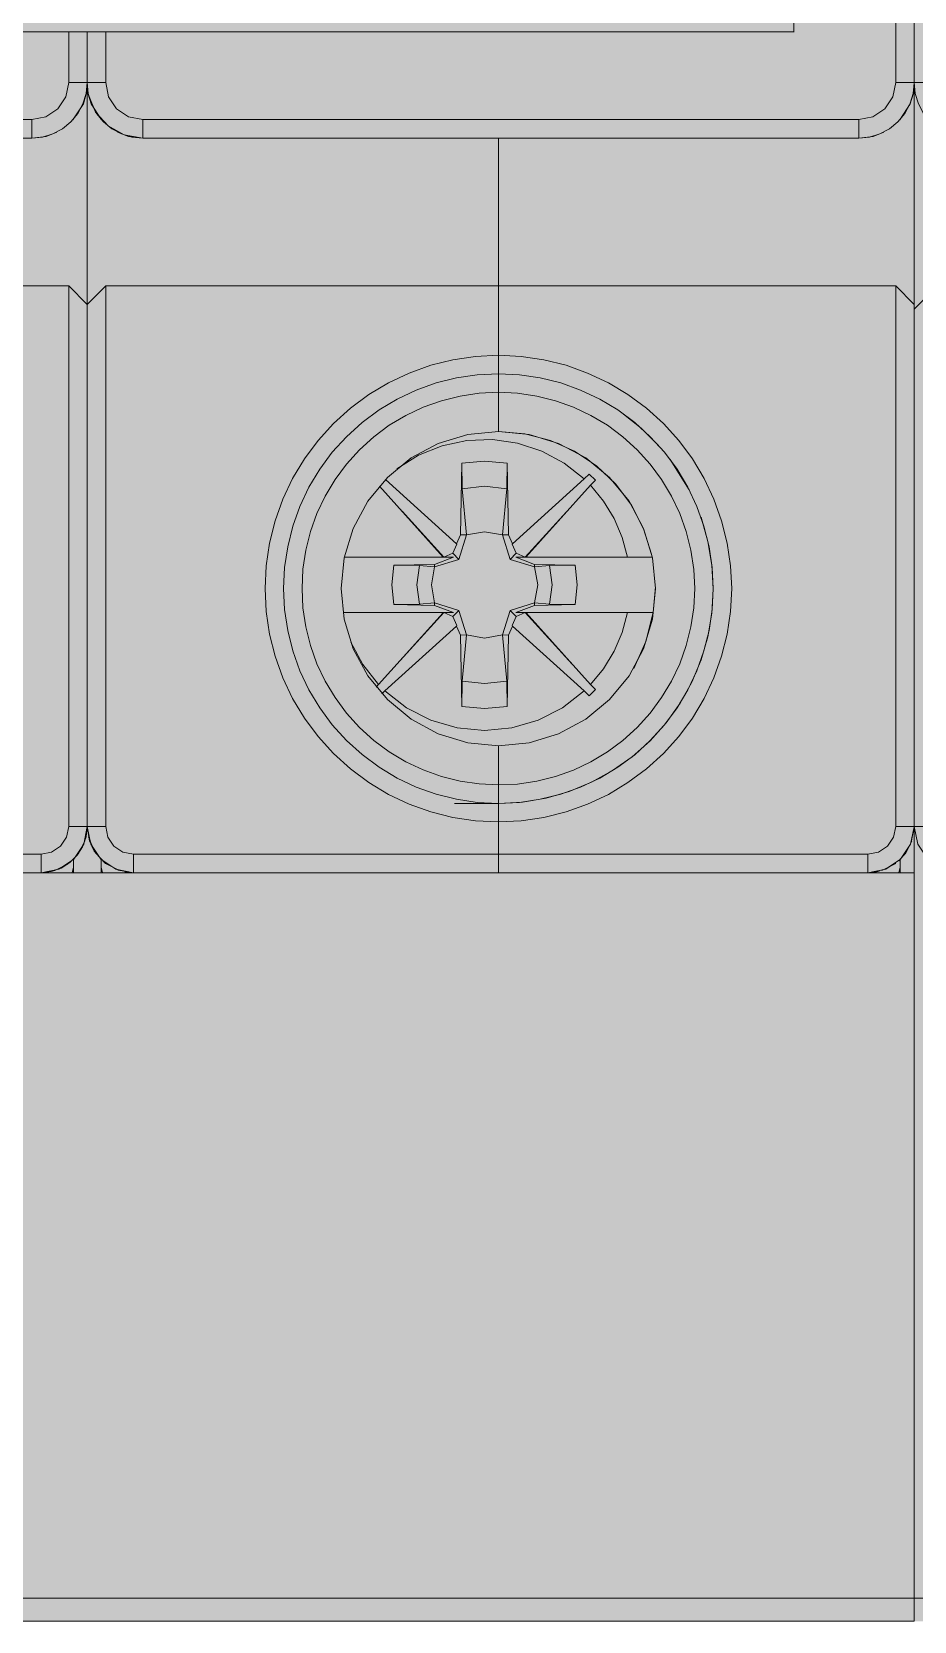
# Model space of a CAD drawing. Header units: millimetres. Extents: x 0 to 418, y -44 to 411.
# Drawn here: x 196.75 to 215.85, y 135.25 to 169.65 of the extents above; entities that cross this region are included whole.
import ezdxf
from ezdxf.enums import TextEntityAlignment as Align

# ---------------------------------------------------------------- set-up
doc = ezdxf.new("R2010")
doc.units = ezdxf.units.MM
for name, color, linetype, lineweight, true_color in [('BODY', 7, 'Continuous', 5, 0xf0f1eb), ('DETAILS', 7, 'Continuous', 5, 0x2f373d), ('LEVERS', 7, 'Continuous', 5, 0x2b7ac1), ('MARKING', 7, 'Continuous', 5, 0x2f373d), ('TERMINALS', 7, 'Continuous', 5, 0xa4adb6)]:
    doc.layers.add(name, color=color, linetype=linetype, lineweight=lineweight, true_color=true_color)
doc.layers.add('PARAMETERS', color=7, linetype='Continuous', plot=False)
doc.styles.add('BLOCK_ARIAL', font='arial.ttf')

# ---------------------------------------------------------------- blocks, each defined once
blk = doc.blocks.new('DA_3P_103_5')
at = {"layer": 'BODY', "true_color": 0xf0f1eb}
blk.add_hatch(color=7, dxfattribs=at).paths.add_polyline_path([(0.75, 13.45), (0.75, 15.575), (0.64, 15.7), (0.53, 15.82), (0.45, 16.14), (0.45, 16.145), (0.45, 16.15), (0.45, 16.57), (0.45, 16.575), (0.45, 16.734), (0.44, 16.74), (0.392, 16.815), (0.33, 16.88), (0.323, 16.894), (0.304, 16.916), (0.3, 16.92), (0.279, 16.971), (0.257, 17.023), (0.225, 17.07), (0.216, 17.117), (0.212, 17.124), (0.204, 17.14), (0.199, 17.171), (0.211, 17.141), (0.15, 17.45), (0.15, 28.75), (0.15, 33.54), (0.15, 33.55), (0.15, 35.05), (0.15, 39.29), (0.15, 39.43), (0.15, 39.44), (0.15, 39.49), (0.15, 43.2), (0.15, 43.44), (0.15, 44.12), (0.15, 44.125), (0.15, 46.35), (0.15, 48.58), (0.15, 49.26), (0.15, 49.44), (0.15, 49.5), (0.15, 52.81), (0.15, 52.82), (0.15, 53.26), (0.15, 74.65), (0.15, 76.15), (0.15, 76.19), (0.15, 80.95), (0.15, 92.25), (0.225, 92.635), (0.335, 92.795), (0.44, 92.96), (0.45, 92.966), (0.45, 93.125), (0.45, 93.13), (0.45, 93.55), (0.45, 93.555), (0.45, 93.56), (0.46, 93.605), (0.505, 93.82), (0.655, 94.045), (0.658, 94.047), (0.66, 94.05), (0.88, 94.2), (1.15, 94.25), (9.05, 94.25), (17.05, 94.25), (17.32, 94.2), (17.54, 94.05), (17.542, 94.047), (17.545, 94.045), (17.58, 93.992), (17.7, 93.82), (17.75, 93.56), (17.75, 93.555), (17.75, 93.55), (17.75, 93.13), (17.75, 93.125), (17.75, 92.966), (17.76, 92.96), (17.865, 92.795), (17.975, 92.635), (18.05, 92.25), (18.125, 92.635), (18.235, 92.795), (18.34, 92.96), (18.35, 92.966), (18.35, 93.125), (18.35, 93.13), (18.35, 93.55), (18.35, 93.555), (18.35, 93.56), (18.36, 93.605), (18.405, 93.82), (18.555, 94.045), (18.558, 94.047), (18.56, 94.05), (18.78, 94.2), (19.05, 94.25), (26.95, 94.25), (34.95, 94.25), (35.22, 94.2), (35.44, 94.05), (35.442, 94.047), (35.445, 94.045), (35.48, 93.992), (35.6, 93.82), (35.65, 93.56), (35.65, 93.555), (35.65, 93.55), (35.65, 93.13), (35.65, 93.125), (35.65, 92.966), (35.66, 92.96), (35.765, 92.795), (35.875, 92.635), (35.95, 92.25), (36.025, 92.635), (36.135, 92.795), (36.24, 92.96), (36.25, 92.966), (36.25, 93.125), (36.25, 93.13), (36.25, 93.55), (36.25, 93.555), (36.25, 93.56), (36.26, 93.605), (36.305, 93.82), (36.455, 94.045), (36.458, 94.047), (36.46, 94.05), (36.68, 94.2), (36.95, 94.25), (44.85, 94.25), (52.85, 94.25), (53.12, 94.2), (53.34, 94.05), (53.342, 94.047), (53.345, 94.045), (53.38, 93.992), (53.5, 93.82), (53.55, 93.56), (53.55, 93.555), (53.55, 93.55), (53.55, 93.13), (53.55, 93.125), (53.55, 92.966), (53.56, 92.96), (53.665, 92.795), (53.775, 92.635), (53.85, 92.25), (53.925, 92.635), (54.035, 92.795), (54.14, 92.96), (54.15, 92.966), (54.15, 93.125), (54.15, 93.13), (54.15, 93.55), (54.15, 93.555), (54.15, 93.56), (54.16, 93.605), (54.205, 93.82), (54.355, 94.045), (54.358, 94.047), (54.36, 94.05), (54.58, 94.2), (54.85, 94.25), (65.25, 94.25), (81.85, 94.25), (95.35, 94.25), (102.35, 94.25), (102.605, 94.2), (102.735, 94.12), (102.82, 94.07), (102.823, 94.066), (102.825, 94.065), (102.98, 93.86), (103.05, 93.61), (103.05, 93.55), (103.05, 93.13), (103.05, 93.125), (103.05, 92.966), (103.06, 92.96), (103.192, 92.753), (103.234, 92.691), (103.275, 92.63), (103.279, 92.609), (103.295, 92.58), (103.35, 92.25), (103.35, 91.055), (103.35, 91.05), (103.35, 91), (103.35, 90.995), (103.35, 90.845), (103.35, 90.84), (103.35, 90.35), (103.35, 85.28), (103.35, 85.18), (103.35, 85.11), (103.35, 83.51), (103.35, 81.99), (103.35, 81.82), (103.35, 81.815), (103.35, 81.75), (103.35, 81.05), (103.35, 80.8), (103.35, 80.77), (103.35, 80.765), (103.35, 80.69), (103.35, 80.665), (103.35, 80.66), (103.35, 80.62), (103.35, 80.615), (103.35, 80.365), (103.35, 80.36), (103.35, 80.28), (103.35, 80.27), (103.35, 80.25), (103.35, 80.22), (103.35, 80.14), (103.35, 80.135), (103.35, 79.81), (103.35, 78.905), (103.35, 78.9), (103.35, 78.75), (103.35, 78.35), (103.35, 76.19), (103.35, 76.185), (103.35, 76.155), (103.35, 76.15), (103.35, 72.85), (103.35, 72.25), (103.35, 72.245), (103.35, 69.85), (103.35, 68.79), (103.35, 68.465), (103.35, 68.46), (103.35, 68.38), (103.35, 68.35), (103.35, 40.11), (103.35, 40.105), (103.35, 39.18), (103.35, 38.85), (103.35, 38.41), (103.35, 37.35), (103.35, 34.36), (103.35, 34.355), (103.35, 34.35), (103.35, 33.925), (103.35, 33.92), (103.35, 33.55), (103.35, 33.545), (103.35, 33.54), (103.35, 33.51), (103.35, 32.72), (103.35, 31.35), (103.35, 30.95), (103.35, 30.8), (103.35, 30.795), (103.35, 29.89), (103.35, 29.45), (103.35, 29.43), (103.35, 29.085), (103.35, 29.08), (103.35, 29.01), (103.35, 28.9), (103.35, 28.65), (103.35, 27.95), (103.35, 26.19), (103.35, 19.35), (103.35, 18.855), (103.35, 18.85), (103.35, 18.705), (103.35, 18.7), (103.35, 18.65), (103.35, 18.645), (103.35, 17.45), (103.35, 16.55), (103.35, 8.25), (103.31, 8.06), (103.205, 7.895), (103.04, 7.79), (102.85, 7.75), (101.85, 7.75), (101.67, 7.78), (101.51, 7.88), (101.503, 7.89), (101.495, 7.895), (101.442, 7.979), (101.4, 8.035), (101.397, 8.05), (101.39, 8.06), (101.35, 8.25), (101.35, 14.39), (101.195, 14.245), (101.01, 14.14), (100.81, 14.07), (100.6, 14.05), (91.1, 14.05), (90.715, 14.125), (90.485, 14.28), (90.39, 14.34), (90.312, 14.463), (90.175, 14.665), (90.1, 15.05), (90.1, 15.441), (89.87, 15.4), (89.63, 15.25), (89.45, 15.03), (89.36, 14.76), (89.35, 14.67), (89.35, 14.65), (89.35, 9.75), (89.35, 9.745), (89.35, 8.25), (89.32, 8.08), (89.311, 8.065), (89.311, 8.065), (89.31, 8.06), (89.205, 7.895), (89.068, 7.808), (89.04, 7.79), (88.85, 7.75), (88.35, 7.75), (88.16, 7.79), (88.132, 7.808), (87.995, 7.895), (87.89, 8.06), (87.889, 8.065), (87.88, 8.08), (87.85, 8.25), (87.85, 14.65), (87.85, 14.655), (87.85, 14.67), (87.84, 14.76), (87.75, 15.03), (87.57, 15.25), (87.33, 15.4), (87.05, 15.45), (81.85, 15.45), (76.65, 15.45), (76.37, 15.4), (76.13, 15.25), (75.95, 15.03), (75.86, 14.76), (75.85, 14.67), (75.85, 14.65), (75.85, 9.75), (75.85, 9.745), (75.85, 8.25), (75.82, 8.08), (75.811, 8.065), (75.811, 8.065), (75.81, 8.06), (75.705, 7.895), (75.568, 7.808), (75.54, 7.79), (75.35, 7.75), (74.85, 7.75), (74.66, 7.79), (74.632, 7.808), (74.495, 7.895), (74.39, 8.06), (74.389, 8.065), (74.38, 8.08), (74.35, 8.25), (74.35, 14.65), (74.35, 14.655), (74.35, 14.67), (74.34, 14.76), (74.25, 15.03), (74.07, 15.25), (73.83, 15.4), (73.55, 15.45), (68.35, 15.45), (62.85, 15.45), (62.66, 15.41), (62.5, 15.305), (62.445, 15.225), (62.39, 15.14), (62.35, 14.95), (62.35, 6.38), (62.35, 5.25), (62.35, 2.75), (62.35, 2.745), (62.35, 1.25), (62.32, 0.98), (62.279, 0.886), (62.275, 0.865), (62.261, 0.845), (62.22, 0.75), (62.091, 0.589), (62.06, 0.54), (61.987, 0.493), (61.853, 0.408), (61.73, 0.325), (61.35, 0.25), (53.85, 0.25), (50.255, 0.25), (50.25, 0.25), (50.195, 0.25), (50.19, 0.25), (50.02, 0.25), (49.455, 0.25), (49.45, 0.25), (48.955, 0.25), (48.95, 0.25), (48.39, 0.25), (48.215, 0.25), (48.21, 0.25), (48.155, 0.25), (48.15, 0.25), (46.145, 0.25), (46.14, 0.25), (46.085, 0.25), (46.08, 0.25), (45.91, 0.25), (45.345, 0.25), (45.34, 0.25), (44.845, 0.25), (44.84, 0.25), (44.28, 0.25), (44.105, 0.25), (44.1, 0.25), (44.045, 0.25), (44.04, 0.25), (41.98, 0.25), (41.92, 0.25), (41.745, 0.25), (41.74, 0.25), (41.18, 0.25), (40.68, 0.25), (40.115, 0.25), (40.11, 0.25), (39.94, 0.25), (39.88, 0.25), (32.38, 0.25), (32.32, 0.25), (32.145, 0.25), (32.14, 0.25), (31.58, 0.25), (31.08, 0.25), (30.515, 0.25), (30.51, 0.25), (30.34, 0.25), (30.28, 0.25), (28.215, 0.25), (28.21, 0.25), (28.15, 0.25), (27.98, 0.25), (27.415, 0.25), (27.41, 0.25), (26.915, 0.25), (26.91, 0.25), (26.35, 0.25), (26.175, 0.25), (26.17, 0.25), (26.115, 0.25), (26.11, 0.25), (24.105, 0.25), (24.1, 0.25), (24.045, 0.25), (24.04, 0.25), (23.87, 0.25), (23.305, 0.25), (23.3, 0.25), (22.805, 0.25), (22.8, 0.25), (22.24, 0.25), (22.065, 0.25), (22.06, 0.25), (22.005, 0.25), (22, 0.25), (20.79, 0.25), (15.71, 0.25), (15.705, 0.25), (14.5, 0.25), (14.495, 0.25), (14.435, 0.25), (14.43, 0.25), (14.26, 0.25), (13.7, 0.25), (13.695, 0.25), (13.2, 0.25), (13.195, 0.25), (12.63, 0.25), (12.46, 0.25), (12.455, 0.25), (12.4, 0.25), (12.395, 0.25), (10.39, 0.25), (10.385, 0.25), (10.33, 0.25), (10.325, 0.25), (10.15, 0.25), (9.59, 0.25), (9.585, 0.25), (9.09, 0.25), (9.085, 0.25), (8.52, 0.25), (8.35, 0.25), (8.345, 0.25), (8.29, 0.25), (8.285, 0.25), (6.22, 0.25), (6.16, 0.25), (5.99, 0.25), (5.985, 0.25), (5.42, 0.25), (1.45, 0.25), (1.065, 0.325), (0.905, 0.435), (0.74, 0.54), (0.608, 0.747), (0.525, 0.87), (0.45, 1.25), (0.45, 13.45)])
at = {"layer": 'LEVERS'}
blk.add_hatch(color=256, dxfattribs=at).paths.add_polyline_path([(1.35, 32.75), (1.045, 32.81), (0.785, 32.985), (0.61, 33.245), (0.55, 33.55), (0.55, 39.29), (0.55, 39.715), (0.55, 39.845), (0.55, 39.89), (0.55, 40.115), (0.615, 39.955), (0.75, 39.89), (1.15, 39.89), (2.05, 39.89), (2.05, 41.24), (2.05, 41.32), (2.05, 41.765), (2.05, 42.42), (2.05, 42.71), (2.05, 42.715), (2.08, 42.865), (2.165, 43.01), (2.3, 43.135), (2.48, 43.235), (2.65, 43.31), (2.84, 43.37), (3.05, 43.39), (3.75, 43.39), (4.05, 43.39), (4.05, 43.72), (4.05, 44.345), (4.285, 44.58), (13.215, 44.58), (13.45, 44.345), (13.45, 44.275), (13.45, 43.72), (13.45, 43.39), (14.05, 43.39), (14.35, 43.39), (17.45, 43.39), (17.65, 43.39), (17.75, 43.39), (18.05, 43.39), (18.35, 43.39), (18.45, 43.39), (18.65, 43.39), (21.65, 43.39), (21.95, 43.39), (21.95, 43.72), (21.95, 44.345), (22.185, 44.58), (31.115, 44.58), (31.35, 44.345), (31.35, 44.275), (31.35, 43.72), (31.35, 43.39), (31.95, 43.39), (32.25, 43.39), (35.35, 43.39), (35.55, 43.39), (35.65, 43.39), (35.95, 43.39), (36.25, 43.39), (36.35, 43.39), (36.55, 43.39), (39.55, 43.39), (39.85, 43.39), (39.85, 43.72), (39.85, 44.345), (40.085, 44.58), (49.015, 44.58), (49.25, 44.345), (49.25, 44.275), (49.25, 43.72), (49.25, 43.39), (49.85, 43.39), (50.15, 43.39), (50.55, 43.39), (50.76, 43.37), (50.95, 43.31), (51.12, 43.235), (51.3, 43.135), (51.435, 43.01), (51.52, 42.865), (51.55, 42.715), (51.55, 41.765), (51.55, 41.32), (51.55, 41.24), (51.55, 40.02), (53.25, 40.02), (53.39, 40.07), (53.45, 40.19), (53.45, 40.13), (53.45, 40.075), (53.45, 40.015), (53.45, 39.95), (53.45, 39.89), (53.475, 39.865), (53.45, 39.885), (53.45, 39.845), (53.45, 39.715), (53.45, 39.29), (53.45, 33.55), (53.39, 33.245), (53.215, 32.985), (52.955, 32.81), (52.65, 32.75), (52.65, 32.35), (44.85, 32.35), (39.85, 32.35), (37.15, 32.35), (36.915, 32.375), (36.906, 32.378), (36.84, 32.385), (36.739, 32.426), (36.69, 32.44), (36.647, 32.463), (36.485, 32.55), (36.415, 32.607), (36.4, 32.615), (36.387, 32.629), (36.3, 32.7), (36.246, 32.767), (36.15, 32.885), (36.14, 32.904), (36.13, 32.915), (36.118, 32.945), (36.063, 33.047), (36.05, 33.067), (36.035, 33.09), (35.975, 33.3), (35.95, 33.54), (35.95, 33.545), (35.93, 33.305), (35.865, 33.095), (35.851, 33.073), (35.75, 32.885), (35.653, 32.766), (35.6, 32.7), (35.415, 32.55), (35.258, 32.466), (35.21, 32.44), (35.131, 32.417), (35.06, 32.39), (35.018, 32.385), (34.985, 32.375), (34.75, 32.35), (26.95, 32.35), (21.95, 32.35), (19.25, 32.35), (19.015, 32.375), (18.982, 32.385), (18.94, 32.39), (18.869, 32.417), (18.866, 32.418), (18.855, 32.42), (18.85, 32.423), (18.79, 32.44), (18.742, 32.466), (18.585, 32.55), (18.515, 32.607), (18.5, 32.615), (18.487, 32.629), (18.4, 32.7), (18.346, 32.767), (18.25, 32.885), (18.24, 32.904), (18.23, 32.915), (18.218, 32.945), (18.163, 33.047), (18.15, 33.067), (18.135, 33.09), (18.075, 33.3), (18.05, 33.54), (18.05, 33.545), (18.03, 33.305), (17.965, 33.095), (17.951, 33.073), (17.85, 32.885), (17.753, 32.766), (17.7, 32.7), (17.515, 32.55), (17.358, 32.466), (17.31, 32.44), (17.231, 32.417), (17.16, 32.39), (17.118, 32.385), (17.085, 32.375), (16.85, 32.35), (9.05, 32.35), (4.05, 32.35), (1.35, 32.35)])
at = {"layer": 'TERMINALS', "true_color": 0xa4adb6}
blk.add_hatch(color=253, dxfattribs=at).paths.add_polyline_path([(49.825, 21.737), (49.803, 21.615), (49.777, 21.493), (49.748, 21.373), (49.717, 21.253), (49.682, 21.134), (49.645, 21.016), (49.605, 20.899), (49.561, 20.782), (49.515, 20.667), (49.467, 20.553), (49.415, 20.441), (49.361, 20.329), (49.303, 20.219), (49.244, 20.111), (49.181, 20.004), (49.116, 19.898), (49.049, 19.794), (48.979, 19.692), (48.906, 19.592), (48.831, 19.493), (48.753, 19.396), (48.674, 19.301), (48.592, 19.209), (48.507, 19.118), (48.421, 19.029), (48.332, 18.942), (48.241, 18.858), (48.148, 18.776), (48.053, 18.696), (47.957, 18.619), (47.858, 18.544), (47.758, 18.471), (47.655, 18.401), (47.552, 18.333), (47.446, 18.268), (47.339, 18.206), (47.23, 18.146), (47.12, 18.089), (47.009, 18.035), (46.896, 17.983), (46.782, 17.934), (46.667, 17.888), (46.551, 17.845), (46.434, 17.805), (46.316, 17.767), (46.197, 17.733), (46.077, 17.701), (45.956, 17.673), (45.835, 17.647), (45.713, 17.624), (45.591, 17.605), (45.468, 17.588), (45.345, 17.574), (45.221, 17.564), (45.098, 17.556), (44.974, 17.551), (44.85, 17.55), (44.726, 17.551), (44.602, 17.556), (44.478, 17.564), (44.355, 17.574), (44.232, 17.588), (44.109, 17.605), (43.986, 17.624), (43.865, 17.647), (43.743, 17.673), (43.623, 17.701), (43.503, 17.733), (43.384, 17.767), (43.266, 17.805), (43.148, 17.845), (43.032, 17.888), (42.917, 17.934), (42.803, 17.983), (42.691, 18.035), (42.579, 18.089), (42.469, 18.146), (42.361, 18.206), (42.254, 18.268), (42.148, 18.333), (42.044, 18.401), (41.942, 18.471), (41.841, 18.544), (41.743, 18.619), (41.743, 18.619), (41.743, 18.619), (41.646, 18.696), (41.551, 18.776), (41.458, 18.858), (41.368, 18.942), (41.279, 19.029), (41.192, 19.118), (41.108, 19.209), (41.026, 19.301), (40.946, 19.396), (40.869, 19.493), (40.794, 19.592), (40.721, 19.692), (40.651, 19.794), (40.583, 19.898), (40.518, 20.004), (40.456, 20.111), (40.396, 20.219), (40.339, 20.329), (40.285, 20.441), (40.233, 20.553), (40.184, 20.667), (40.138, 20.782), (40.095, 20.899), (40.055, 21.016), (40.017, 21.134), (39.983, 21.253), (39.951, 21.373), (39.922, 21.493), (39.897, 21.615), (39.874, 21.737), (39.854, 21.859), (39.838, 21.982), (39.824, 22.105), (39.813, 22.228), (39.806, 22.352), (39.801, 22.476), (39.8, 22.6), (39.801, 22.724), (39.806, 22.848), (39.813, 22.971), (39.824, 23.095), (39.838, 23.218), (39.854, 23.341), (39.874, 23.463), (39.897, 23.585), (39.922, 23.706), (39.951, 23.827), (39.983, 23.947), (40.017, 24.066), (40.055, 24.184), (40.095, 24.301), (40.138, 24.417), (40.184, 24.532), (40.233, 24.646), (40.285, 24.759), (40.339, 24.87), (40.396, 24.98), (40.456, 25.089), (40.518, 25.196), (40.583, 25.302), (40.651, 25.406), (40.721, 25.508), (40.794, 25.608), (40.869, 25.707), (40.946, 25.804), (41.026, 25.898), (41.108, 25.991), (41.192, 26.082), (41.279, 26.171), (41.368, 26.257), (41.458, 26.342), (41.551, 26.424), (41.646, 26.504), (41.743, 26.581), (41.841, 26.656), (41.942, 26.729), (42.044, 26.799), (42.148, 26.866), (42.254, 26.931), (42.361, 26.994), (42.469, 27.054), (42.579, 27.111), (42.691, 27.165), (42.803, 27.217), (42.917, 27.266), (43.032, 27.312), (43.148, 27.355), (43.266, 27.395), (43.384, 27.432), (43.503, 27.467), (43.623, 27.499), (43.743, 27.527), (43.865, 27.553), (43.986, 27.576), (44.109, 27.595), (44.232, 27.612), (44.355, 27.626), (44.478, 27.636), (44.602, 27.644), (44.726, 27.648), (44.85, 27.65), (44.974, 27.648), (45.098, 27.644), (45.221, 27.636), (45.345, 27.626), (45.468, 27.612), (45.591, 27.595), (45.591, 27.595), (45.591, 27.595), (45.713, 27.576), (45.835, 27.553), (45.956, 27.527), (46.077, 27.499), (46.197, 27.467), (46.316, 27.432), (46.434, 27.395), (46.551, 27.355), (46.667, 27.312), (46.782, 27.266), (46.896, 27.217), (47.009, 27.165), (47.12, 27.111), (47.23, 27.054), (47.339, 26.994), (47.446, 26.931), (47.552, 26.866), (47.655, 26.799), (47.758, 26.729), (47.858, 26.656), (47.957, 26.581), (48.053, 26.504), (48.148, 26.424), (48.241, 26.342), (48.332, 26.257), (48.421, 26.171), (48.507, 26.082), (48.592, 25.991), (48.674, 25.898), (48.753, 25.804), (48.831, 25.707), (48.906, 25.608), (48.979, 25.508), (49.049, 25.406), (49.116, 25.302), (49.181, 25.196), (49.244, 25.089), (49.303, 24.98), (49.361, 24.87), (49.415, 24.759), (49.467, 24.646), (49.515, 24.532), (49.561, 24.417), (49.605, 24.301), (49.645, 24.184), (49.682, 24.066), (49.717, 23.947), (49.748, 23.827), (49.777, 23.706), (49.803, 23.585), (49.825, 23.463), (49.845, 23.341), (49.862, 23.218), (49.875, 23.095), (49.886, 22.971), (49.894, 22.848), (49.898, 22.724), (49.9, 22.6), (49.898, 22.476), (49.894, 22.352), (49.886, 22.228), (49.875, 22.105), (49.862, 21.982), (49.845, 21.859)])
at = {"layer": 'DETAILS', "color": 250, "linetype": 'ByBlock', "lineweight": 5, "true_color": 0x2f373d}
for p, q in [((53.85, 53.047), (53.85, 33.55)), ((53.45, 39.29), (53.45, 33.55)), ((51.25, 34.651), (2.35, 34.651)), ((35.55, 34.651), (35.55, 33.55)), ((35.95, 33.55), (35.95, 34.651)), ((35.95, 33.55), (35.95, 34.651)), ((36.35, 33.55), (36.35, 34.651)), ((35.55, 33.55), (35.95, 33.55)), ((35.95, 33.55), (36.35, 33.55)), ((35.95, 33.545), (35.95, 28.75)), ((35.95, 33.545), (35.95, 28.75)), ((53.45, 33.55), (53.85, 33.55)), ((53.85, 33.55), (54.35, 33.55)), ((53.85, 33.542), (53.85, 28.65)), ((34.75, 32.75), (19.25, 32.75)), ((34.75, 32.35), (34.75, 32.75)), ((52.65, 32.75), (37.15, 32.75)), ((37.15, 32.75), (37.15, 32.35)), ((52.65, 32.35), (52.65, 32.75)), ((34.75, 32.35), (26.95, 32.35)), ((34.75, 32.35), (34.75, 32.35)), ((34.75, 32.35), (34.75, 32.35)), ((37.15, 32.35), (39.85, 32.35)), ((37.15, 32.35), (37.15, 32.35)), ((37.15, 32.35), (39.85, 32.35)), ((37.15, 32.35), (52.65, 32.35)), ((37.15, 32.35), (39.85, 32.35)), ((37.15, 32.35), (37.15, 32.35)), ((37.15, 32.35), (37.15, 32.35)), ((37.65, 32.35), (37.65, 32.35)), ((39.85, 32.35), (39.85, 32.35)), ((44.85, 32.35), (39.85, 32.35)), ((39.85, 32.35), (39.85, 32.35)), ((39.85, 32.35), (39.85, 32.35)), ((39.85, 32.35), (39.85, 32.35)), ((39.85, 32.35), (44.85, 32.35)), ((39.85, 32.35), (39.85, 32.35)), ((39.85, 32.35), (39.85, 32.35)), ((44.85, 32.35), (44.85, 29.15)), ((44.85, 32.35), (44.85, 32.35)), ((44.85, 32.35), (44.85, 32.35)), ((44.85, 32.35), (44.85, 29.15)), ((44.85, 32.35), (44.85, 32.35)), ((44.85, 32.35), (44.85, 32.35)), ((52.65, 32.35), (44.85, 32.35)), ((52.15, 32.35), (52.15, 32.35)), ((52.65, 32.35), (52.65, 32.35)), ((52.65, 32.35), (52.65, 32.35)), ((35.55, 29.15), (26.95, 29.15)), ((35.55, 29.15), (35.95, 28.75)), ((35.55, 29.15), (35.55, 17.45)), ((35.95, 28.75), (36.35, 29.15)), ((36.35, 29.15), (44.85, 29.15)), ((36.35, 17.45), (36.35, 29.15)), ((44.85, 29.15), (44.85, 27.65)), ((44.85, 27.65), (44.85, 29.15)), ((53.45, 29.15), (44.85, 29.15)), ((53.45, 29.15), (53.85, 28.75)), ((53.45, 29.15), (53.45, 17.45)), ((54.35, 29.15), (53.85, 28.65)), ((35.95, 17.45), (35.95, 28.75)), ((35.95, 17.45), (35.95, 28.75)), ((53.85, 28.65), (53.85, 17.45)), ((44.85, 27.25), (44.85, 26.85)), ((44.85, 27.25), (44.85, 26.85)), ((44.85, 26), (44.85, 26.85)), ((44.85, 26), (44.85, 26.85)), ((44.057, 25.312), (44.03, 23.766)), ((45.07, 23.766), (45.043, 25.312)), ((43.942, 23.57), (42.407, 24.964)), ((46.707, 24.975), (45.158, 23.57)), ((42.765, 24.272), (43.67, 23.278)), ((46.402, 24.346), (45.427, 23.279)), ((44.03, 23.766), (43.942, 23.57)), ((44.162, 23.76), (44.03, 23.766)), ((44.938, 23.76), (45.07, 23.766)), ((45.158, 23.57), (45.07, 23.766)), ((43.867, 23.363), (43.952, 23.562)), ((45.233, 23.363), (45.148, 23.562)), ((43.669, 23.28), (41.519, 23.28)), ((43.658, 23.28), (41.519, 23.28)), ((42.588, 23.104), (43.468, 23.124)), ((43.468, 23.124), (43.875, 23.28)), ((43.469, 23.068), (43.468, 23.124)), ((43.659, 23.291), (43.665, 23.28)), ((43.67, 23.278), (43.867, 23.363)), ((43.803, 23.28), (43.737, 23.28)), ((43.996, 23.233), (43.867, 23.363)), ((45.103, 23.233), (45.233, 23.363)), ((45.279, 23.28), (45.225, 23.28)), ((45.225, 23.28), (45.631, 23.124)), ((45.427, 23.279), (45.233, 23.363)), ((45.376, 23.28), (45.328, 23.28)), ((48.181, 23.28), (45.428, 23.28)), ((45.441, 23.291), (45.435, 23.28)), ((47.642, 23.28), (45.442, 23.28)), ((45.631, 23.124), (45.63, 23.068)), ((45.631, 23.124), (46.511, 23.104)), ((41.49, 22.08), (43.652, 22.076)), ((41.49, 22.08), (43.671, 22.08)), ((43.468, 22.236), (42.588, 22.255)), ((43.672, 22.081), (42.654, 20.966)), ((43.469, 22.292), (43.468, 22.236)), ((43.875, 22.08), (43.468, 22.236)), ((43.665, 22.08), (43.659, 22.069)), ((43.867, 21.997), (43.672, 22.081)), ((43.724, 22.08), (43.771, 22.08)), ((43.822, 22.08), (43.875, 22.08)), ((43.996, 22.126), (43.867, 21.997)), ((45.103, 22.126), (45.233, 21.997)), ((45.631, 22.236), (45.225, 22.08)), ((45.225, 22.08), (45.277, 22.08)), ((45.233, 21.997), (45.427, 22.081)), ((45.328, 22.08), (45.376, 22.08)), ((45.427, 22.081), (46.445, 20.966)), ((45.428, 22.08), (47.64, 22.08)), ((45.435, 22.08), (45.441, 22.069)), ((45.448, 22.076), (47.642, 22.08)), ((45.63, 22.292), (45.631, 22.236)), ((46.511, 22.255), (45.631, 22.236)), ((47.642, 22.08), (48.201, 22.08)), ((42.393, 20.384), (43.942, 21.79)), ((43.952, 21.798), (43.867, 21.997)), ((43.942, 21.79), (44.03, 21.594)), ((45.07, 21.594), (45.158, 21.79)), ((45.148, 21.798), (45.233, 21.997)), ((45.158, 21.79), (46.707, 20.384)), ((40.309, 21.6), (40.309, 21.6)), ((44.162, 21.599), (44.03, 21.594)), ((44.03, 21.594), (44.057, 20.048)), ((44.938, 21.599), (45.07, 21.594)), ((45.043, 20.048), (45.07, 21.594)), ((44.85, 18.35), (44.85, 19.2)), ((44.85, 19.2), (44.85, 19.2)), ((44.85, 18.35), (44.85, 19.2)), ((43.08, 18.3), (43.08, 18.3)), ((43.08, 18.3), (43.08, 18.3)), ((44.85, 18.35), (44.85, 17.95)), ((44.85, 18.35), (44.85, 17.95)), ((43.898, 17.95), (44.85, 17.95)), ((44.85, 17.55), (44.85, 16.85)), ((44.85, 16.85), (44.85, 17.55)), ((35.55, 17.45), (35.95, 17.45)), ((35.95, 17.45), (36.35, 17.45)), ((53.45, 17.45), (53.85, 17.45)), ((53.85, 17.45), (54.35, 17.45)), ((53.85, 0.75), (53.85, 17.445)), ((34.95, 16.85), (26.95, 16.85)), ((34.95, 16.45), (34.95, 16.85)), ((44.85, 16.85), (36.95, 16.85)), ((36.95, 16.85), (36.95, 16.45)), ((44.85, 16.85), (44.85, 16.45)), ((52.85, 16.85), (44.85, 16.85)), ((44.85, 16.85), (44.85, 16.45)), ((52.85, 16.45), (52.85, 16.85)), ((5.45, 16.45), (53.85, 16.45)), ((34.95, 16.45), (26.95, 16.45)), ((36.95, 16.45), (44.85, 16.45)), ((52.85, 16.45), (44.85, 16.45)), ((53.85, 16.45), (53.85, 0.75)), ((1.45, 0.75), (53.85, 0.75)), ((53.85, 0.75), (53.85, 0.25)), ((53.85, 0.75), (53.85, 0.25)), ((61.35, 0.75), (53.85, 0.75)), ((53.85, 0.25), (1.45, 0.25))]:
    blk.add_line(p, q, dxfattribs=at)
for points in [[(51.245, 34.651), (51.246, 34.701), (51.247, 34.849), (51.248, 35.418), (51.252, 37.395), (51.25, 41.501)], [(35.95, 33.55), (35.927, 33.316), (35.858, 33.091), (35.748, 32.883), (35.598, 32.702), (35.417, 32.552), (35.209, 32.441), (34.984, 32.373), (34.75, 32.35)], [(35.55, 33.55), (35.489, 33.244), (35.316, 32.984), (35.056, 32.811), (34.75, 32.75)], [(35.95, 33.547), (35.928, 33.306), (35.866, 33.094), (35.638, 32.743)], [(37.15, 32.35), (36.916, 32.373), (36.691, 32.441), (36.483, 32.552), (36.301, 32.702), (36.152, 32.883), (36.041, 33.091), (35.973, 33.316), (35.95, 33.55)], [(36.261, 32.744), (36.035, 33.092), (35.973, 33.302), (35.95, 33.539)], [(37.15, 32.75), (36.844, 32.811), (36.584, 32.984), (36.411, 33.244), (36.35, 33.55)], [(53.45, 33.55), (53.389, 33.244), (53.216, 32.984), (52.956, 32.811), (52.65, 32.75)], [(53.85, 33.545), (53.826, 33.312), (53.757, 33.087), (53.646, 32.881), (53.497, 32.7), (53.315, 32.551), (53.108, 32.441), (52.883, 32.373), (52.65, 32.35)], [(53.85, 33.544), (53.827, 33.304), (53.765, 33.093), (53.538, 32.743)], [(55.05, 32.35), (54.816, 32.373), (54.591, 32.441), (54.383, 32.552), (54.201, 32.701), (54.052, 32.883), (53.941, 33.091), (53.873, 33.316), (53.85, 33.55)], [(35.85, 33.057), (35.85, 33.07)], [(35.979, 33.287), (36.132, 32.914), (36.4, 32.613), (36.753, 32.418), (37.15, 32.35)], [(35.979, 33.286), (36.132, 32.914), (36.4, 32.613), (36.753, 32.418), (37.15, 32.35)], [(36.05, 33.07), (36.05, 33.057)], [(53.75, 33.057), (53.75, 33.07)], [(35.294, 32.48), (35.061, 32.388), (34.75, 32.35)], [(37.15, 32.35), (36.84, 32.387), (36.607, 32.48)], [(37.25, 32.35), (37.25, 32.35)], [(37.25, 32.35), (37.25, 32.35)], [(52.15, 32.35), (52.15, 32.35)], [(52.55, 32.35), (52.55, 32.35)], [(53.194, 32.48), (52.961, 32.387), (52.65, 32.35)], [(53.15, 32.459), (53.15, 32.458)], [(44.85, 27.65), (44.355, 27.626), (43.865, 27.553), (43.384, 27.432), (42.917, 27.266), (42.469, 27.054), (42.044, 26.799), (41.646, 26.504), (41.279, 26.171), (40.946, 25.804), (40.651, 25.406), (40.396, 24.981), (40.184, 24.533), (40.017, 24.066), (39.897, 23.585), (39.824, 23.095), (39.8, 22.6), (39.824, 22.105), (39.897, 21.615), (40.017, 21.134), (40.184, 20.667), (40.396, 20.219), (40.651, 19.794), (40.946, 19.396), (41.279, 19.029), (41.646, 18.696), (42.044, 18.401), (42.469, 18.146), (42.917, 17.934), (43.384, 17.767), (43.865, 17.647), (44.355, 17.574), (44.85, 17.55)], [(44.85, 27.65), (44.85, 27.367), (44.85, 27.28), (44.85, 27.25)], [(44.85, 27.65), (44.85, 27.367), (44.85, 27.28), (44.85, 27.25)], [(44.85, 27.65), (45.345, 27.626), (45.835, 27.553), (46.316, 27.432), (46.782, 27.266), (47.23, 27.054), (47.655, 26.799), (48.053, 26.504), (48.421, 26.171), (48.754, 25.804), (49.049, 25.406), (49.303, 24.98), (49.515, 24.532), (49.682, 24.066), (49.803, 23.585), (49.875, 23.095), (49.9, 22.6), (49.875, 22.105), (49.803, 21.615), (49.682, 21.134), (49.515, 20.667), (49.303, 20.219), (49.049, 19.794), (48.753, 19.396), (48.421, 19.029), (48.053, 18.696), (47.655, 18.401), (47.23, 18.146), (46.782, 17.934), (46.316, 17.767), (45.835, 17.647), (45.345, 17.574), (44.85, 17.55)], [(44.85, 17.95), (44.394, 17.972), (43.943, 18.039), (43.5, 18.15), (43.07, 18.304), (42.658, 18.499), (42.266, 18.734), (41.9, 19.006), (41.562, 19.312), (41.255, 19.65), (40.983, 20.017), (40.749, 20.408), (40.554, 20.821), (40.4, 21.25), (40.289, 21.693), (40.222, 22.144), (40.2, 22.6), (40.222, 23.056), (40.289, 23.507), (40.4, 23.95), (40.554, 24.38), (40.749, 24.792), (40.983, 25.183), (41.255, 25.55), (41.562, 25.888), (41.9, 26.195), (42.266, 26.466), (42.658, 26.701), (43.07, 26.896), (43.5, 27.05), (43.943, 27.161), (44.394, 27.228), (44.85, 27.25)], [(44.85, 27.25), (45.306, 27.228), (45.757, 27.161), (46.2, 27.05), (46.629, 26.896), (47.042, 26.701), (47.433, 26.466), (47.8, 26.194), (48.138, 25.888), (48.444, 25.55), (48.716, 25.183), (48.951, 24.792), (49.146, 24.379), (49.3, 23.95), (49.41, 23.507), (49.477, 23.056), (49.5, 22.6), (49.477, 22.144), (49.41, 21.693), (49.3, 21.25), (49.146, 20.82), (48.951, 20.408), (48.716, 20.017), (48.444, 19.65), (48.138, 19.312), (47.8, 19.005), (47.433, 18.734), (47.042, 18.499), (46.629, 18.304), (46.2, 18.15), (45.757, 18.039), (45.306, 17.972), (44.85, 17.95)], [(44.85, 18.35), (44.433, 18.371), (44.021, 18.432), (43.616, 18.533), (43.223, 18.674), (42.846, 18.852), (42.489, 19.066), (42.154, 19.315), (41.845, 19.595), (41.565, 19.904), (41.316, 20.239), (41.102, 20.597), (40.923, 20.974), (40.783, 21.366), (40.682, 21.771), (40.62, 22.183), (40.6, 22.6), (40.62, 23.017), (40.682, 23.429), (40.783, 23.834), (40.923, 24.226), (41.102, 24.603), (41.316, 24.961), (41.565, 25.296), (41.845, 25.605), (42.154, 25.885), (42.489, 26.134), (42.846, 26.348), (43.223, 26.526), (43.616, 26.667), (44.021, 26.768), (44.433, 26.83), (44.85, 26.85)], [(44.85, 26.85), (45.266, 26.829), (45.679, 26.768), (46.084, 26.667), (46.476, 26.526), (46.853, 26.348), (47.211, 26.134), (47.546, 25.885), (47.855, 25.605), (48.135, 25.296), (48.384, 24.961), (48.598, 24.603), (48.776, 24.226), (48.917, 23.834), (49.018, 23.429), (49.079, 23.016), (49.1, 22.6), (49.079, 22.183), (49.018, 21.771), (48.917, 21.366), (48.776, 20.974), (48.598, 20.596), (48.384, 20.239), (48.135, 19.904), (47.855, 19.595), (47.546, 19.315), (47.211, 19.066), (46.853, 18.852), (46.476, 18.673), (46.083, 18.533), (45.679, 18.432), (45.266, 18.37), (44.85, 18.35)], [(47.524, 26.404), (47.941, 26.074), (48.318, 25.697)], [(44.85, 19.2), (44.186, 19.265), (43.549, 19.459), (42.961, 19.773), (42.446, 20.196), (42.023, 20.711), (41.709, 21.299), (41.515, 21.937), (41.45, 22.6), (41.515, 23.263), (41.709, 23.901), (42.023, 24.489), (42.446, 25.004), (42.961, 25.427), (43.549, 25.741), (44.187, 25.935), (44.85, 26)], [(44.85, 19.2), (44.186, 19.265), (43.549, 19.459), (42.961, 19.773), (42.446, 20.196), (42.023, 20.711), (41.709, 21.299), (41.515, 21.937), (41.45, 22.6), (41.515, 23.263), (41.709, 23.901), (42.023, 24.489), (42.446, 25.004), (42.961, 25.427), (43.549, 25.741), (44.187, 25.935), (44.85, 26)], [(42.652, 25.194), (43.119, 25.486), (43.63, 25.693), (44.169, 25.807), (44.719, 25.825), (45.265, 25.748), (45.789, 25.576), (46.274, 25.316), (46.707, 24.975)], [(44.85, 26), (45.513, 25.935), (46.151, 25.741), (46.739, 25.427), (47.254, 25.004), (47.677, 24.489), (47.991, 23.901), (48.184, 23.263), (48.25, 22.6), (48.184, 21.937), (47.991, 21.299), (47.677, 20.711), (47.254, 20.196), (46.739, 19.773), (46.151, 19.459), (45.513, 19.265), (44.85, 19.2)], [(44.85, 26), (45.421, 25.952), (45.975, 25.808), (46.498, 25.574), (46.974, 25.255), (47.389, 24.861), (47.733, 24.402), (47.994, 23.893), (48.167, 23.346)], [(45.043, 25.312), (44.55, 25.358), (44.057, 25.312)], [(44.066, 24.761), (44.057, 25.312)], [(45.033, 24.761), (45.043, 25.312)], [(48.566, 25.394), (48.98, 24.735)], [(42.273, 24.818), (43.658, 23.28)], [(45.033, 24.761), (44.55, 24.817), (44.066, 24.761)], [(45.442, 23.28), (46.845, 24.837)], [(46.816, 25.079), (46.707, 24.975)], [(46.949, 24.945), (46.817, 25.078)], [(46.845, 24.837), (46.949, 24.945)], [(46.845, 24.837), (47.125, 24.494), (47.354, 24.115), (47.527, 23.708), (47.642, 23.28)], [(44.162, 23.76), (44.066, 24.761)], [(44.938, 23.76), (45.033, 24.761)], [(49.236, 24.143), (49.386, 23.621)], [(49.254, 24.09), (49.386, 23.621)], [(44.162, 23.76), (43.996, 23.233)], [(44.162, 23.76), (44.55, 23.83), (44.938, 23.76)], [(45.103, 23.233), (44.938, 23.76)], [(43.952, 23.562), (43.942, 23.57)], [(49.386, 23.621), (49.472, 23.107), (49.5, 22.587), (49.469, 22.068), (49.381, 21.555), (49.236, 21.055), (49.035, 20.574), (48.783, 20.119), (48.481, 19.695), (48.133, 19.307), (47.745, 18.961), (47.32, 18.66), (46.864, 18.409), (46.383, 18.21), (45.883, 18.066), (45.369, 17.979), (44.85, 17.95)], [(45.148, 23.562), (45.158, 23.57)], [(42.123, 23.28), (42.123, 23.28)], [(42.588, 22.255), (42.543, 22.68), (42.588, 23.104)], [(42.588, 23.104), (43.144, 23.097)], [(43.144, 23.097), (43.084, 22.68), (43.144, 22.263)], [(43.144, 23.097), (43.469, 23.068)], [(43.469, 22.292), (43.399, 22.68), (43.469, 23.068)], [(43.996, 23.233), (43.469, 23.068)], [(43.635, 23.28), (43.659, 23.291)], [(43.665, 23.28), (43.635, 23.28)], [(43.67, 23.278), (43.875, 23.28)], [(45.63, 23.068), (45.103, 23.233)], [(45.225, 23.28), (45.427, 23.279)], [(45.435, 23.28), (45.465, 23.28)], [(45.465, 23.28), (45.441, 23.291)], [(45.955, 23.097), (45.63, 23.068)], [(45.63, 23.068), (45.7, 22.68), (45.63, 22.292)], [(46.511, 23.104), (45.955, 23.097)], [(45.955, 22.263), (46.016, 22.68), (45.955, 23.097)], [(46.511, 23.104), (46.557, 22.68), (46.511, 22.255)], [(46.977, 23.28), (46.977, 23.28)], [(48.181, 23.28), (47.642, 23.28)], [(48.201, 22.08), (48.25, 22.639)], [(42.123, 22.079), (42.123, 22.08)], [(43.652, 22.076), (42.254, 20.523)], [(43.144, 22.263), (42.588, 22.255)], [(43.144, 22.263), (43.469, 22.292)], [(43.469, 22.292), (43.996, 22.126)], [(43.659, 22.069), (43.635, 22.08)], [(43.635, 22.08), (43.665, 22.08)], [(43.875, 22.08), (43.672, 22.081)], [(43.996, 22.126), (44.162, 21.599)], [(44.938, 21.599), (45.103, 22.126)], [(45.103, 22.126), (45.63, 22.292)], [(45.427, 22.081), (45.225, 22.08)], [(45.465, 22.08), (45.435, 22.08)], [(45.441, 22.069), (45.465, 22.08)], [(46.845, 20.523), (45.448, 22.076)], [(45.63, 22.292), (45.955, 22.263)], [(45.955, 22.263), (46.511, 22.255)], [(47.642, 22.08), (47.527, 21.652), (47.354, 21.245), (47.125, 20.866), (46.845, 20.523)], [(46.977, 22.08), (46.976, 22.079)], [(48.201, 22.08), (47.642, 22.08)], [(48.201, 22.08), (48.042, 21.458), (47.779, 20.873)], [(43.942, 21.79), (43.952, 21.798)], [(45.158, 21.79), (45.148, 21.798)], [(42.253, 20.524), (41.912, 20.958), (41.653, 21.443)], [(44.066, 20.599), (44.162, 21.599)], [(44.938, 21.599), (44.55, 21.529), (44.162, 21.599)], [(45.033, 20.599), (44.938, 21.599)], [(42.692, 21.007), (42.691, 21.008)], [(46.408, 21.008), (46.408, 21.007)], [(42.201, 20.468), (42.254, 20.523)], [(42.393, 20.384), (42.327, 20.321)], [(46.707, 20.384), (46.238, 20.021), (45.71, 19.751), (45.14, 19.586), (44.55, 19.53), (43.959, 19.586), (43.39, 19.751), (42.861, 20.021), (42.393, 20.384)], [(44.057, 20.048), (44.066, 20.599)], [(44.066, 20.599), (44.55, 20.543), (45.033, 20.599)], [(45.043, 20.048), (45.033, 20.599)], [(46.707, 20.384), (46.815, 20.28)], [(46.949, 20.414), (46.815, 20.28)], [(46.949, 20.414), (46.845, 20.523)], [(44.057, 20.048), (44.55, 20.002), (45.043, 20.048)], [(44.85, 17.95), (44.85, 17.55)], [(44.85, 17.95), (44.85, 17.55)], [(35.55, 17.45), (35.504, 17.22), (35.374, 17.026), (35.179, 16.896), (34.95, 16.85)], [(35.95, 17.45), (35.874, 17.067), (35.657, 16.743), (35.332, 16.526), (34.95, 16.45)], [(34.951, 16.45), (35.333, 16.526), (35.657, 16.743), (35.874, 17.067), (35.95, 17.449)], [(35.95, 17.449), (35.924, 17.224), (35.848, 17.01), (35.735, 16.831), (35.577, 16.671), (35.387, 16.55), (35.174, 16.476), (34.951, 16.45)], [(35.95, 17.448), (35.874, 17.067), (35.658, 16.744), (35.335, 16.527), (34.954, 16.45)], [(36.95, 16.45), (36.567, 16.526), (36.243, 16.743), (36.026, 17.067), (35.95, 17.45)], [(35.95, 17.448), (35.95, 17.443)], [(36.009, 17.112), (35.95, 17.437)], [(35.974, 17.23), (36.102, 16.92), (36.325, 16.669), (36.618, 16.507), (36.949, 16.45)], [(36.949, 16.45), (36.618, 16.507), (36.325, 16.669), (36.102, 16.92), (35.974, 17.23)], [(36.35, 17.45), (36.395, 17.22), (36.525, 17.026), (36.72, 16.896), (36.95, 16.85)], [(53.45, 17.45), (53.404, 17.22), (53.274, 17.026), (53.079, 16.896), (52.85, 16.85)], [(53.85, 17.446), (53.773, 17.065), (53.556, 16.742), (53.232, 16.526), (52.85, 16.45)], [(52.851, 16.45), (53.232, 16.526), (53.556, 16.742), (53.773, 17.065), (53.85, 17.446)], [(53.85, 17.446), (53.773, 17.066), (53.557, 16.743), (53.235, 16.527), (52.854, 16.45)], [(53.85, 17.446), (53.788, 17.104), (53.672, 16.881), (53.519, 16.707)], [(53.85, 17.448), (53.85, 17.45)], [(54.85, 16.45), (54.467, 16.526), (54.143, 16.743), (53.926, 17.067), (53.85, 17.45)], [(53.85, 17.446), (53.85, 17.443)], [(35.899, 17.134), (35.752, 16.853)], [(36.945, 16.45), (36.631, 16.502), (36.349, 16.651), (36.128, 16.88), (35.99, 17.168)], [(36.117, 16.897), (36.049, 17.015)], [(53.799, 17.134), (53.652, 16.853)], [(35.527, 16.634), (35.251, 16.497)], [(35.65, 16.573), (35.621, 16.45)], [(35.65, 16.736), (35.65, 16.573)], [(35.65, 16.573), (35.65, 16.736)], [(35.65, 16.736), (35.65, 16.573)], [(35.65, 16.573), (35.65, 16.45)], [(35.65, 16.45), (35.65, 16.573)], [(35.65, 16.573), (35.65, 16.45)], [(35.65, 16.45), (35.65, 16.573)], [(35.65, 16.572), (35.65, 16.573)], [(35.65, 16.573), (35.65, 16.573)], [(35.65, 16.45), (35.65, 16.573)], [(36.25, 16.573), (36.25, 16.736)], [(36.25, 16.573), (36.25, 16.736)], [(36.25, 16.573), (36.25, 16.45)], [(36.25, 16.45), (36.25, 16.573)], [(36.25, 16.573), (36.25, 16.45)], [(36.25, 16.45), (36.25, 16.573)], [(36.279, 16.45), (36.25, 16.573)], [(36.25, 16.573), (36.25, 16.573)], [(36.25, 16.45), (36.25, 16.573)], [(36.645, 16.497), (36.375, 16.632)], [(53.454, 16.653), (53.15, 16.496)], [(53.427, 16.633), (53.151, 16.496)], [(53.55, 16.573), (53.521, 16.45)], [(53.55, 16.736), (53.55, 16.573)], [(53.55, 16.573), (53.55, 16.736)], [(53.55, 16.736), (53.55, 16.573)], [(53.55, 16.573), (53.55, 16.45)], [(53.55, 16.45), (53.55, 16.573)], [(53.55, 16.573), (53.55, 16.45)], [(53.55, 16.45), (53.55, 16.573)], [(53.55, 16.572), (53.55, 16.573)], [(53.55, 16.573), (53.55, 16.573)], [(53.55, 16.45), (53.55, 16.573)], [(34.955, 16.45), (34.957, 16.45)], [(34.963, 16.45), (34.955, 16.45)], [(34.956, 16.45), (34.957, 16.45)], [(34.956, 16.45), (34.957, 16.45)], [(36.945, 16.45), (36.764, 16.467)], [(36.942, 16.45), (36.944, 16.45)], [(36.943, 16.45), (36.944, 16.45)], [(36.95, 16.45), (36.95, 16.45)], [(39.45, 16.45), (39.45, 16.45)], [(40.649, 16.45), (40.648, 16.45)], [(40.649, 16.45), (40.648, 16.45)], [(49.151, 16.45), (49.151, 16.45)], [(49.151, 16.45), (49.151, 16.45)], [(49.151, 16.45), (49.151, 16.45)], [(50.35, 16.45), (50.35, 16.45)], [(53.095, 16.48), (52.851, 16.45)], [(52.855, 16.45), (52.857, 16.45)], [(52.863, 16.45), (52.855, 16.45)], [(52.856, 16.45), (52.857, 16.45)], [(52.856, 16.45), (52.857, 16.45)], [(39.879, 0.25), (39.939, 0.25), (40.113, 0.25), (40.679, 0.25)], [(41.179, 0.25), (41.744, 0.25), (41.918, 0.25), (41.978, 0.25)], [(44.044, 0.25), (44.105, 0.25), (44.278, 0.25), (44.844, 0.25)], [(45.344, 0.25), (45.909, 0.25), (46.083, 0.25), (46.144, 0.25)], [(48.154, 0.25), (48.215, 0.25), (48.388, 0.25), (48.954, 0.25)], [(49.454, 0.25), (50.019, 0.25), (50.193, 0.25), (50.254, 0.25)]]:
    blk.add_lwpolyline(points, dxfattribs=at)
at = {"layer": 'MARKING', "color": 250, "true_color": 0x2f373d, "style": 'BLOCK_ARIAL'}
for tag, p, height in [('IDN_MA', (71, 73), 2.2), ('CURVE', (2, 68.6), 3), ('IN_A', (4.5, 68.6), 3), ('LEAK_TYPE', (71, 65.8), 2.2), ('UE_V', (2, 66.1), 1.4)]:
    blk.add_attdef(tag, p, '', height=height, dxfattribs=at)
blk.add_attdef('ICN_A', text='', height=1.8, dxfattribs=at).set_placement((7.25, 57.3), align=Align.MIDDLE_CENTER)
at = {"layer": 'PARAMETERS', "color": 250, "true_color": 0x2f373d, "style": 'BLOCK_ARIAL', "flags": 1}
for tag in ['WIDTH_MM', 'STANDARD', 'UIMP_KV', 'DESCRIPTION', 'POLES', 'FREQ_HZ', 'HEIGHT_MM', 'RELEASE_TYPE', 'DEPTH_MM', 'ICS_KA', 'ID', 'IP']:
    blk.add_attdef(tag, (2, 20), '', height=0.4, dxfattribs=at)

msp = doc.modelspace()

# ---------------------------------------------------------------- block references
msp.add_blockref('DA_3P_103_5', (162, 135))

doc.saveas('drawing.dxf')
